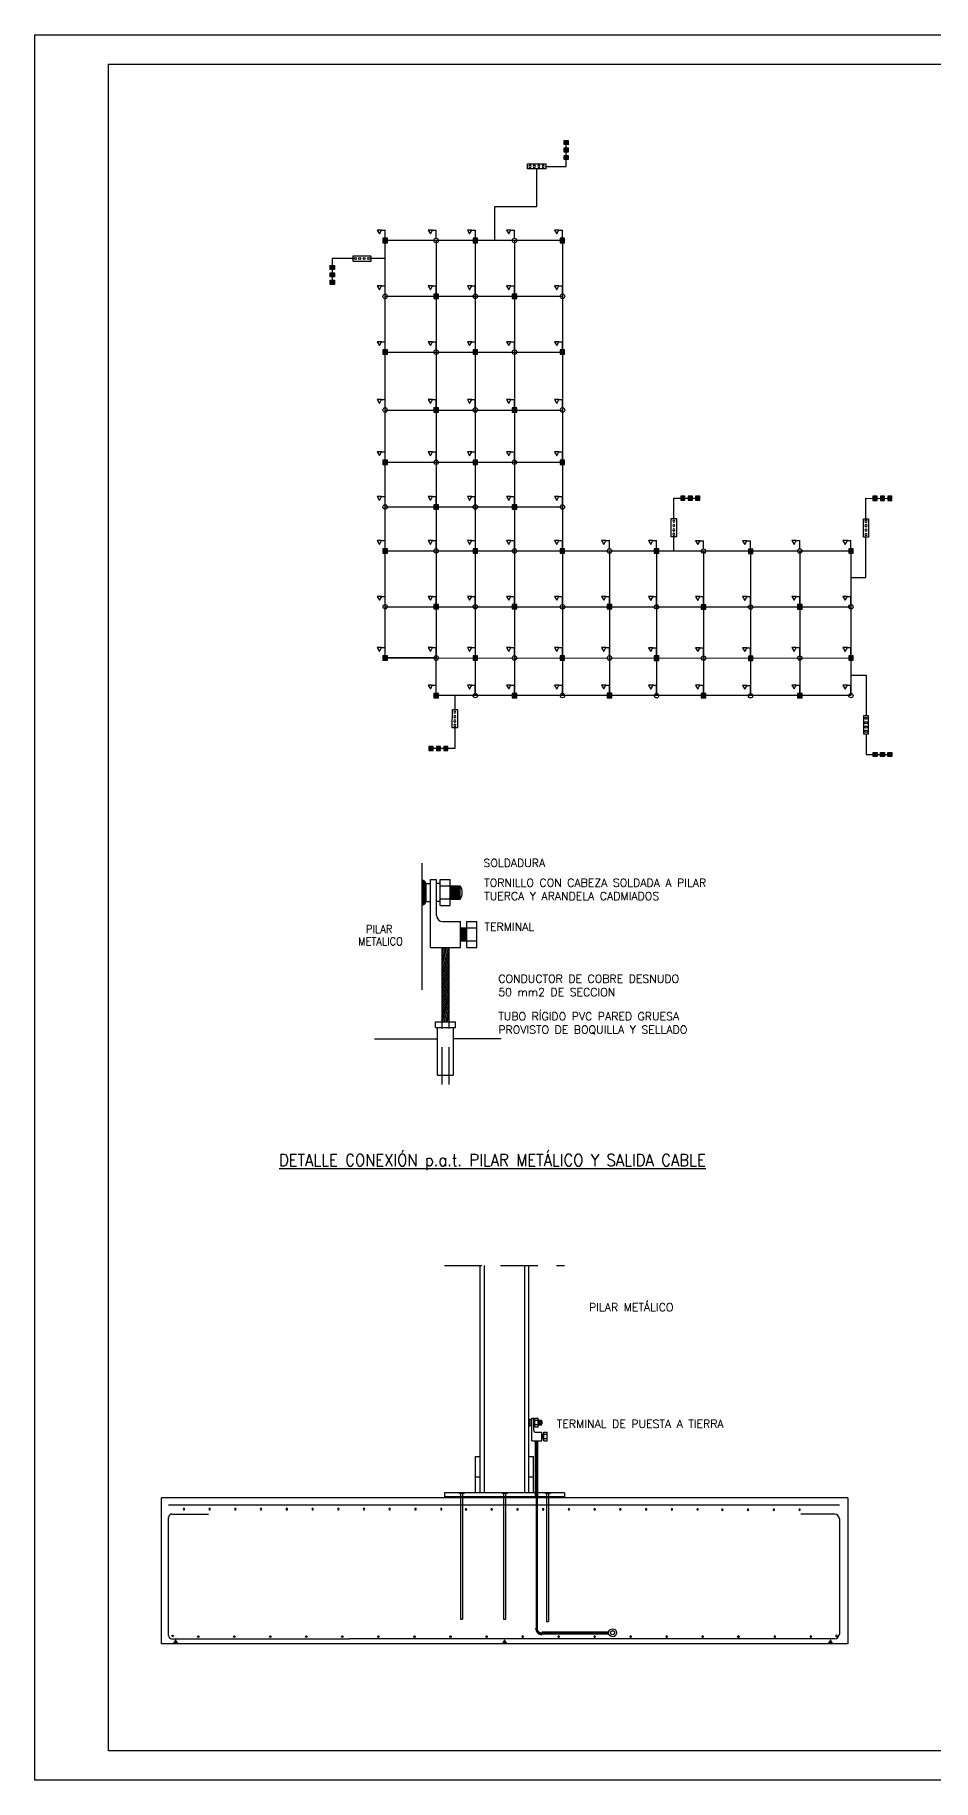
# Model space of a CAD drawing. Header units: millimetres. Extents: x 307650 to 308070, y 120844 to 121141.
# Drawn here: x 307649.9 to 307802.7, y 120844 to 121141 of the extents above; entities that cross this region are included whole.
import ezdxf

# ---------------------------------------------------------------- set-up
doc = ezdxf.new("R2010")
doc.units = ezdxf.units.MM
doc.linetypes.add('TRAZOS2', pattern=[9.525, 6.35, -3.175])
for name, color, linetype in [('015', 1, 'Continuous'), ('018', 1, 'Continuous'), ('025', 7, 'Continuous'), ('035', 4, 'Continuous'), ('04', 4, 'Continuous'), ('07', 6, 'Continuous'), ('0VERDE', 3, 'Continuous'), ('ELECTRICIDAD', 7, 'Continuous'), ('NTE-1', 7, 'Continuous'), ('NTE-TRAMA1', 9, 'Continuous'), ('PAVIMENTO', 7, 'Continuous'), ('PAVIMENTO1', 1, 'Continuous'), ('PTIERRA', 3, 'Continuous'), ('TEXTO', 7, 'Continuous')]:
    doc.layers.add(name, color=color, linetype=linetype)
doc.styles.add('ROMANS', font='romans', dxfattribs={"height": 6})
pattern_1 = [(75, (307372.8807, 120843.17378), (-0.24669563, 0.0661019), []), (75, (307372.98496, 120843.23395), (-0.24669563, 0.0661019), [])]
pattern_2 = [(75, (307619.67026, 120854.25637), (-0.08223188, 0.022033965), []), (75, (307619.70502, 120854.27645), (-0.08223188, 0.022033965), [])]

# ---------------------------------------------------------------- blocks, each defined once
blk = doc.blocks.new('A1')
at = {"layer": '015'}
blk.add_lwpolyline([(-841, 0), (-841, 594), (0, 594), (0, 0)], close=True, dxfattribs=at)
at = {"layer": '07'}
blk.add_lwpolyline([(-816, 10), (-816, 584), (-10, 584), (-10, 10)], close=True, dxfattribs=at)
blk = doc.blocks.new('REDONDO')
at = {"const_width": 0.015}
blk.add_lwpolyline([(-0.0075, 0, 1), (0.0075, 0, 1)], format="xyb", close=True, dxfattribs=at)
blk = doc.blocks.new('REDONDOS')
at = {"xscale": 8, "yscale": 8, "zscale": 8, "rotation": 359.9999999999984}
blk.add_blockref('REDONDO', (0, 0), dxfattribs=at)
blk = doc.blocks.new('SOLDA')
for p in [(-0.6, 1.77), (0, 0.38)]:
    blk.add_line(p, (0, 1.77))
blk.add_lwpolyline([(-0.6, 1.77), (-1.35, 1.77), (-0.98, 1.12)], close=True)
blk.add_circle((0, 0), 0.375)
blk = doc.blocks.new('A$C26C5736A')
at = {"layer": 'PTIERRA'}
blk.add_lwpolyline([(0, 0), (1.4, 0), (1.4, 1.4), (0, 1.4)], close=True, dxfattribs=at)
blk.add_solid([(0, 0), (1.4, 0), (0, 1.4), (1.4, 1.4)], dxfattribs=at)
blk = doc.blocks.new('3B')
at = {"linetype": 'Continuous', "elevation": 0}
blk.add_lwpolyline([(-0.86, -0.86), (5.35, -0.86), (5.35, 0.86), (-0.86, 0.86)], close=True, dxfattribs=at)
at = {"linetype": 'Continuous'}
for centre in [(0, 0), (1.5, 0), (3, 0), (4.49, 0)]:
    blk.add_circle(centre, 0.375, dxfattribs=at)
blk = doc.blocks.new('CADWELL')
blk.add_hatch(color=256).paths.add_polyline_path([(-0.25, 1), (-1, 1), (-1, 0.25), (-0.25, 0.25)])
for p in [(-1.23, 2.4), (-0.62, 0.62)]:
    blk.add_line(p, (-0.62, 2.4))
for points in [[(-1.23, 2.4), (-1.98, 2.4), (-1.6, 1.75)], [(-1, 0.25), (-0.25, 0.25), (-0.25, 1), (-1, 1)]]:
    blk.add_lwpolyline(points, close=True)

msp = doc.modelspace()

# ---------------------------------------------------------------- hatches: boundary and pattern name
at = {"layer": '018'}
h = msp.add_hatch(dxfattribs=at)
h.set_pattern_fill('ANSI31', color=256, scale=0.544849, angle=315, style=0)
h.set_pattern_definition([(0, (307619.67026, 120854.25637), (2e-17, 0.068106164), [])])
h.paths.add_polyline_path([(307734.21, 120905.4), (307734.02, 120905.4), (307734.02, 120904.38), (307734.21, 120904.38)])
h = msp.add_hatch(dxfattribs=at)
h.set_pattern_fill('ANSI32', color=256, scale=0.227021, angle=30, style=0)
h.set_pattern_definition(pattern_2)
h.paths.add_polyline_path([(307735.57, 120904.52), (307736.14, 120904.52), (307736.14, 120905.26), (307735.57, 120905.26)])
h = msp.add_hatch(dxfattribs=at)
h.set_pattern_fill('ANSI32', color=256, scale=0.227021, angle=30, style=0)
h.set_pattern_definition(pattern_2)
h.paths.add_polyline_path([(307736.51, 120902.88), (307736.16, 120902.88), (307736.16, 120902.14), (307736.51, 120902.14)])
at = {"layer": 'NTE-1'}
h = msp.add_hatch(dxfattribs=at)
h.set_pattern_fill('ANSI31', scale=2.043185, angle=30, style=0)
h.set_pattern_definition([(75, (307528.45363, 121060.14417), (-0.24669563, 0.0661019), [])])
h.paths.add_polyline_path([(307720.42, 120985.71), (307719.2, 120985.71), (307719.2, 120973.11), (307720.42, 120973.11)])
at = {"layer": 'NTE-TRAMA1'}
h = msp.add_hatch(dxfattribs=at)
h.set_pattern_fill('ANSI31', color=256, scale=1.634548, angle=315, style=0)
h.set_pattern_definition([(0, (307372.8807, 120843.17378), (7e-17, 0.20431849), [])])
h.paths.add_polyline_path([(307716.51, 120996.61), (307715.93, 120996.61), (307715.93, 120993.54), (307716.51, 120993.54)])
h = msp.add_hatch(dxfattribs=at)
h.set_pattern_fill('ANSI32', color=256, scale=0.681062, angle=30, style=0)
h.set_pattern_definition(pattern_1)
h.paths.add_polyline_path([(307720.59, 120993.97), (307722.3, 120993.97), (307722.3, 120996.18), (307720.59, 120996.18)])
h = msp.add_hatch(dxfattribs=at)
h.set_pattern_fill('ANSI32', color=256, scale=0.681062, angle=30, style=0)
h.set_pattern_definition(pattern_1)
h.paths.add_polyline_path([(307723.39, 120989.03), (307722.36, 120989.03), (307722.36, 120986.82), (307723.39, 120986.82)])

# ---------------------------------------------------------------- linework, layer by layer
at = {"color": 7, "linetype": 'Continuous'}
for p, q in [((307671.46, 120867.24, 0), (307671.46, 120892.05, 0)), ((307719.62, 120892.95, 0), (307719.62, 120892.22, 0)), ((307740.05, 120892.95, 0), (307740.05, 120892.22, 0))]:
    msp.add_line(p, q, dxfattribs=at)
at = {"color": 7}
msp.add_lwpolyline([(307769.56, 120868.44), (307769.56, 120868.44), (307769.56, 120868.44, -0.073016), (307769.51, 120868.5, -0.281061), (307769.51, 120868.52, -0.47607), (307769.54, 120868.53, -0.060371), (307769.64, 120868.39, -0.634771), (307769.59, 120868.33, -0.242313), (307769.47, 120868.42, -0.248819), (307769.47, 120868.47, -0.181084), (307769.52, 120868.51, -0.169015), (307769.6, 120868.51, -0.345044), (307769.62, 120868.47, -0.181711), (307769.57, 120868.38, -0.469208), (307769.52, 120868.38, -0.214718), (307769.52, 120868.43, -0.177327), (307769.55, 120868.49, -0.374799), (307769.59, 120868.48, -0.210641), (307769.61, 120868.42, -0.139067), (307769.6, 120868.39, -0.202198), (307769.58, 120868.38, -0.130518), (307769.56, 120868.38, -0.15704), (307769.54, 120868.39, -0.136694), (307769.54, 120868.41, -0.131407), (307769.54, 120868.44, -0.102649), (307769.56, 120868.45, -0.157307), (307769.57, 120868.46, -0.102329), (307769.58, 120868.46, -0.143615), (307769.59, 120868.45, -0.108168), (307769.6, 120868.44, -0.078993), (307769.6, 120868.42, -0.060207), (307769.59, 120868.41, -0.099726), (307769.59, 120868.4, -0.131383), (307769.58, 120868.39, -0.157147), (307769.57, 120868.39, -0.093011), (307769.56, 120868.4, -0.081884), (307769.56, 120868.4, -0.082731), (307769.56, 120868.41, -0.058976), (307769.55, 120868.42, -0.128247), (307769.56, 120868.44, -0.288955), (307769.57, 120868.44, -0.070258), (307769.57, 120868.44, -0.077583), (307769.58, 120868.44, -0.068603), (307769.58, 120868.44, -0.053873), (307769.58, 120868.43, -0.145924), (307769.58, 120868.42, -0.215054), (307769.58, 120868.41, -0.058518), (307769.58, 120868.41, -0.087895), (307769.57, 120868.41, -0.133414), (307769.57, 120868.41, -0.155511), (307769.57, 120868.41, -0.115338), (307769.57, 120868.42, -0.092393), (307769.57, 120868.42, -0.099888), (307769.57, 120868.42, -0.122045), (307769.57, 120868.43, -0.190061), (307769.58, 120868.42, -0.292213), (307769.58, 120868.42, -0.282349), (307769.58, 120868.42, -0.266678), (307769.57, 120868.42)], format="xyb", dxfattribs=at)
at = {"layer": '015'}
for p, q in [((307715.83, 120978.54, 0), (307715.83, 121000.11, 0)), ((307715.83, 120996.61, 0), (307717.26, 120996.61, 0)), ((307716.51, 120993.54, 0), (307716.51, 120996.61, 0)), ((307717.26, 120997.29, 0), (307718.28, 120997.29, 0)), ((307717.26, 120985.71, 0), (307717.26, 120997.29, 0)), ((307718.28, 120991.16, 0), (307718.28, 120997.29, 0)), ((307718.89, 120996.61, 0), (307718.28, 120996.61, 0)), ((307718.89, 120997.29, 0), (307720.59, 120997.29, 0)), ((307718.89, 120992.86, 0), (307718.89, 120997.29, 0)), ((307722.3, 120996.18, 0), (307718.89, 120996.18, 0)), ((307720.59, 120992.86, 0), (307720.59, 120997.29, 0)), ((307722.3, 120993.97, 0), (307722.3, 120996.18, 0)), ((307715.83, 120993.54, 0), (307717.26, 120993.54, 0)), ((307718.89, 120993.54, 0), (307718.28, 120993.54, 0)), ((307722.3, 120993.97, 0), (307718.89, 120993.97, 0)), ((307718.89, 120992.86, 0), (307720.59, 120992.86, 0)), ((307719.3, 120990.14, 0), (307722.36, 120990.14, 0)), ((307722.36, 120985.71, 0), (307722.36, 120990.14, 0)), ((307725.09, 120989.03, 0), (307722.36, 120989.03, 0)), ((307723.39, 120990.14, 0), (307725.09, 120990.14, 0)), ((307723.39, 120985.71, 0), (307723.39, 120990.14, 0)), ((307725.09, 120985.71, 0), (307725.09, 120990.14, 0)), ((307725.09, 120986.82, 0), (307722.36, 120986.82, 0)), ((307717.26, 120985.71, 0), (307722.36, 120985.71, 0)), ((307719.2, 120973.11, 0), (307719.2, 120985.71, 0)), ((307720.42, 120973.11, 0), (307720.42, 120985.71, 0)), ((307723.39, 120985.71, 0), (307725.09, 120985.71, 0)), ((307718.11, 120972.09, 0), (307718.11, 120973.11, 0)), ((307718.11, 120973.11, 0), (307721.51, 120973.11, 0)), ((307718.11, 120972.09, 0), (307721.51, 120972.09, 0)), ((307718.45, 120964.03, 0), (307718.45, 120972.09, 0)), ((307721.17, 120964.03, 0), (307721.17, 120972.09, 0)), ((307721.51, 120972.09, 0), (307721.51, 120973.11, 0)), ((307707.69, 120970.21, 0), (307718.45, 120970.21, 0)), ((307729.23, 120970.21, 0), (307721.17, 120970.21, 0)), ((307725.69, 120892.95, 0), (307725.69, 120931.61, 0)), ((307726.42, 120892.95, 0), (307726.42, 120931.61, 0)), ((307733.26, 120892.95, 0), (307733.26, 120931.61, 0)), ((307733.99, 120892.95, 0), (307733.99, 120931.61, 0)), ((307733.99, 120905.4, 0), (307734.46, 120905.4, 0)), ((307733.99, 120904.38, 0), (307734.46, 120904.38, 0)), ((307734.21, 120904.38, 0), (307734.21, 120905.4, 0)), ((307734.46, 120901.77, 0), (307734.46, 120905.63, 0)), ((307734.46, 120905.63, 0), (307734.8, 120905.63, 0)), ((307734.8, 120903.58, 0), (307734.8, 120905.63, 0)), ((307735.01, 120905.4, 0), (307734.8, 120905.4, 0)), ((307735.01, 120904.38, 0), (307734.8, 120904.38, 0)), ((307735.01, 120904.15, 0), (307735.01, 120905.63, 0)), ((307735.01, 120905.63, 0), (307735.57, 120905.63, 0)), ((307736.14, 120905.26, 0), (307735.01, 120905.26, 0)), ((307736.14, 120904.52, 0), (307735.01, 120904.52, 0)), ((307735.01, 120904.15, 0), (307735.57, 120904.15, 0)), ((307735.14, 120903.24, 0), (307736.16, 120903.24, 0)), ((307735.57, 120904.15, 0), (307735.57, 120905.63, 0)), ((307736.14, 120904.52, 0), (307736.14, 120905.26, 0)), ((307736.16, 120901.77, 0), (307736.16, 120903.24, 0)), ((307737.07, 120902.88, 0), (307736.16, 120902.88, 0)), ((307736.51, 120901.77, 0), (307736.51, 120903.24, 0)), ((307736.51, 120903.24, 0), (307737.07, 120903.24, 0)), ((307737.07, 120901.77, 0), (307737.07, 120903.24, 0)), ((307734.46, 120901.77, 0), (307736.16, 120901.77, 0)), ((307737.07, 120902.14, 0), (307736.16, 120902.14, 0)), ((307736.51, 120901.77, 0), (307737.07, 120901.77, 0)), ((307724.91, 120892.95, 0), (307724.91, 120899.13, 0)), ((307724.91, 120899.13, 0), (307725.69, 120899.13, 0)), ((307733.99, 120899.13, 0), (307734.76, 120899.13, 0)), ((307734.76, 120892.95, 0), (307734.76, 120899.13, 0)), ((307724.91, 120895.67, 0), (307725.69, 120895.67, 0)), ((307733.99, 120895.67, 0), (307734.76, 120895.67, 0))]:
    msp.add_line(p, q, dxfattribs=at)
at = {"layer": '015', "linetype": 'TRAZOS2'}
msp.add_line((307719.62, 120931.61, 0), (307740.05, 120931.61, 0), dxfattribs=at)
at = {"layer": '015', "elevation": 0}
for points, const_width in [([(307716.17, 120996.61, 0.414214), (307715.83, 120996.95, 0.414214)], 0.681), ([(307716.17, 120993.54, -0.414214), (307715.83, 120993.2, -0.414214)], 0.681), ([(307734.1, 120905.4, 0.414214), (307733.99, 120905.51, 0.414214)], 0.227), ([(307734.1, 120904.38, -0.414214), (307733.99, 120904.27, -0.414214)], 0.227)]:
    msp.add_lwpolyline(points, format="xyb", dxfattribs=dict(at, const_width=const_width))
at = {"layer": '015'}
msp.add_circle((307748.21, 120869.12, 0), 0.341, dxfattribs=at)
for centre, radius, start, end in [((307720.59, 120995.08, 0), 2.03, 326.9761, 33.0239), ((307719.3, 120991.16, 0), 1.02, 180, 270), ((307735.14, 120903.58, 0), 0.341, 180, 270), ((307735.57, 120904.89, 0), 0.677, 326.9761, 33.0239)]:
    msp.add_arc(centre, radius, start, end, dxfattribs=at)
at = {"layer": '018', "color": 1}
for p, q in [((307720.59, 120996.18, 0), (307720.59, 120993.97, 0)), ((307722.3, 120996.18, 0), (307720.59, 120996.18, 0)), ((307722.3, 120993.97, 0), (307722.3, 120996.18, 0)), ((307720.59, 120993.97, 0), (307722.3, 120993.97, 0)), ((307736.14, 120905.26, 0), (307735.57, 120905.26, 0)), ((307735.57, 120905.26, 0), (307735.57, 120904.52, 0)), ((307735.57, 120904.52, 0), (307736.14, 120904.52, 0)), ((307736.14, 120904.52, 0), (307736.14, 120905.26, 0))]:
    msp.add_line(p, q, dxfattribs=at)
at = {"layer": '018', "linetype": 'TRAZOS2'}
for p, q in [((307719.2, 120962.44, 0), (307719.2, 120973.11, 0)), ((307720.42, 120962.44, 0), (307720.42, 120973.11, 0))]:
    msp.add_line(p, q, dxfattribs=at)
at = {"layer": '018'}
for p, q in [((307722.34, 120892.8, 0), (307722.34, 120871.42, 0)), ((307722.69, 120892.8, 0), (307722.69, 120871.42, 0)), ((307729.66, 120892.8, 0), (307729.66, 120871.42, 0)), ((307730.01, 120892.8, 0), (307730.01, 120871.42, 0)), ((307736.98, 120892.8, 0), (307736.98, 120871.02, 0)), ((307737.33, 120892.8, 0), (307737.33, 120871.02, 0)), ((307722.34, 120871.42, 0), (307722.69, 120871.42, 0)), ((307729.66, 120871.42, 0), (307730.01, 120871.42, 0)), ((307736.98, 120871.02, 0), (307737.33, 120871.02, 0))]:
    msp.add_line(p, q, dxfattribs=at)
at = {"layer": '025'}
for p, q in [((307735.11, 120892.05, 0), (307735.11, 120901.77, 0)), ((307735.52, 120892.05, 0), (307735.52, 120901.77, 0)), ((307747.53, 120869.19, 0), (307736.2, 120869.19, 0))]:
    msp.add_line(p, q, dxfattribs=at)
msp.add_circle((307748.21, 120869.12, 0), 0.681, dxfattribs=at)
msp.add_arc((307736.2, 120869.87, 0), 1.09, 180, 270, dxfattribs=at)
at = {"layer": '035'}
for p, q in [((307672.66, 120868.65, 0), (307672.66, 120888.73, 0)), ((307673.25, 120889.31, 0), (307679.47, 120889.31, 0)), ((307786.01, 120889.31, 0), (307780.21, 120889.31, 0)), ((307786.79, 120888.53, 0), (307786.79, 120868.9, 0)), ((307673.25, 120868.07, 0), (307703.48, 120868.07, 0)), ((307785.96, 120868.07, 0), (307703.48, 120868.07, 0))]:
    msp.add_line(p, q, dxfattribs=at)
at = {"layer": '035', "elevation": 0}
msp.add_lwpolyline([(307786.79, 120890.83), (307672.66, 120890.83)], dxfattribs=at)
at = {"layer": '035'}
for centre, radius, start, end in [((307673.25, 120888.73, 0), 0.584, 90, 180), ((307786.01, 120888.53, 0), 0.778, 0, 90), ((307673.25, 120868.65, 0), 0.584, 180, 270), ((307785.96, 120868.9, 0), 0.834, 270, 0)]:
    msp.add_arc(centre, radius, start, end, dxfattribs=at)
at = {"layer": '04', "color": 7}
for p, q in [((307735.31, 120892.05, 0), (307671.46, 120892.05, 0)), ((307740.05, 120892.95, 0), (307719.62, 120892.95, 0)), ((307740.05, 120892.22, 0), (307719.62, 120892.22, 0)), ((307739, 120892.95, 0), (307720.68, 120892.95, 0)), ((307788.21, 120892.05, 0), (307735.31, 120892.05, 0))]:
    msp.add_line(p, q, dxfattribs=at)
at = {"layer": '0VERDE', "color": 7, "elevation": 0}
for points in [[(307723.01, 120892.95), (307722.95, 120892.89), (307722.95, 120892.84), (307722.92, 120892.83), (307722.9, 120892.84), (307722.9, 120892.84), (307722.85, 120892.83), (307722.8, 120892.85), (307722.73, 120892.8), (307722.68, 120892.8), (307722.58, 120892.81), (307722.56, 120892.79), (307722.52, 120892.83), (307722.39, 120892.79), (307722.37, 120892.82), (307722.35, 120892.8), (307722.2, 120892.81), (307722.16, 120892.84), (307722.14, 120892.85), (307722.13, 120892.9), (307722.11, 120892.91), (307722.02, 120892.94), (307722.02, 120892.95)], [(307730.33, 120892.95), (307730.28, 120892.89), (307730.27, 120892.84), (307730.24, 120892.83), (307730.22, 120892.84), (307730.22, 120892.84), (307730.17, 120892.83), (307730.12, 120892.85), (307730.06, 120892.8), (307730.01, 120892.8), (307729.91, 120892.81), (307729.88, 120892.79), (307729.85, 120892.83), (307729.72, 120892.79), (307729.69, 120892.82), (307729.67, 120892.8), (307729.52, 120892.81), (307729.48, 120892.84), (307729.46, 120892.85), (307729.45, 120892.9), (307729.43, 120892.91), (307729.35, 120892.94), (307729.34, 120892.95)], [(307737.65, 120892.95), (307737.6, 120892.89), (307737.59, 120892.84), (307737.57, 120892.83), (307737.54, 120892.84), (307737.54, 120892.84), (307737.5, 120892.83), (307737.45, 120892.85), (307737.38, 120892.8), (307737.33, 120892.8), (307737.23, 120892.81), (307737.21, 120892.79), (307737.17, 120892.83), (307737.04, 120892.79), (307737.01, 120892.82), (307736.99, 120892.8), (307736.85, 120892.81), (307736.8, 120892.84), (307736.79, 120892.85), (307736.78, 120892.9), (307736.76, 120892.91), (307736.67, 120892.94), (307736.66, 120892.95)]]:
    msp.add_lwpolyline(points, dxfattribs=at)
at = {"layer": '0VERDE'}
for points in [[(307673.37, 120867.24, 0), (307674.37, 120867.24, 0), (307673.87, 120868.07, 0)], [(307730.34, 120867.24, 0), (307729.34, 120867.24, 0), (307729.84, 120868.07, 0)], [(307785.78, 120867.24, 0), (307784.78, 120867.24, 0), (307785.28, 120868.07, 0)]]:
    msp.add_solid(points, dxfattribs=at)
at = {"layer": 'ELECTRICIDAD', "color": 7}
msp.add_line((307735.11, 120901.77, 0), (307735.52, 120901.77, 0), dxfattribs=at)
at = {"layer": 'ELECTRICIDAD', "color": 7, "const_width": 0.409, "elevation": 0}
msp.add_lwpolyline([(307735.31, 120901.77), (307735.31, 120892.05)], dxfattribs=at)
msp.add_lwpolyline([(307735.31, 120892.05), (307735.31, 120869.81, 0.414213), (307736.13, 120868.99, 0.001255), (307747.53, 120869.02)], format="xyb", dxfattribs=at)
at = {"layer": 'NTE-1', "color": 7}
msp.add_line((307718.45, 120964.03, 0), (307721.17, 120964.03, 0), dxfattribs=at)
at = {"layer": 'PAVIMENTO'}
msp.add_line((307740.05, 120892.05, 0), (307719.62, 120892.05, 0), dxfattribs=at)
msp.add_line((307740.05, 120892.05, 0), (307719.62, 120892.05, 0), dxfattribs=at)
at = {"layer": 'PAVIMENTO1', "color": 7}
for p, q in [((307788.21, 120892.05, 0), (307788.21, 120867.24, 0)), ((307788.21, 120867.24, 0), (307671.46, 120867.24, 0))]:
    msp.add_line(p, q, dxfattribs=at)
at = {"layer": 'PTIERRA'}
for p, q in [((307740.33, 121118.66, 3049.45), (307740.33, 121122.36, 3049.45)), ((307735.28, 121118.24, 3049.45), (307735.28, 121111.79, 3049.45)), ((307736.83, 121118.66, 3049.45), (307740.33, 121118.66, 3049.45)), ((307728.14, 121111.79, 2271.44), (307728.14, 121106.05)), ((307735.28, 121111.79, 3049.45), (307728.14, 121111.79, 3049.45)), ((307709.52, 121035.01), (307709.52, 121106.05)), ((307739.69, 121106.05), (307709.52, 121106.05)), ((307718.2, 121106.05), (307718.2, 121035)), ((307724.86, 121106.05), (307724.86, 121028.6)), ((307731.52, 121106.05), (307731.52, 121028.6)), ((307739.69, 121106.05), (307739.69, 121053.22)), ((307700.53, 121102.98), (307700.53, 121099.28)), ((307704.02, 121102.98), (307700.53, 121102.98)), ((307709.52, 121102.99), (307707.13, 121102.98)), ((307709.52, 121096.55), (307739.69, 121096.55)), ((307709.52, 121087.05), (307739.69, 121087.05)), ((307709.52, 121077.2), (307739.69, 121077.2)), ((307709.52, 121068.31), (307739.69, 121068.31)), ((307709.52, 121060.71), (307739.69, 121060.7)), ((307758.64, 121062.21), (307762.34, 121062.2)), ((307758.64, 121058.71), (307758.64, 121062.21)), ((307791.32, 121062.18), (307795.03, 121062.17)), ((307791.32, 121058.68), (307791.32, 121062.18)), ((307758.63, 121053.21), (307758.63, 121055.61)), ((307791.31, 121048.68), (307791.32, 121055.58)), ((307709.53, 121053.22), (307739.69, 121053.21)), ((307739.69, 121053.21), (307739.69, 121028.6)), ((307739.69, 121053.21), (307788.76, 121053.21)), ((307747.69, 121053.2), (307747.69, 121028.59)), ((307755.69, 121053.19), (307755.69, 121028.58)), ((307763.69, 121053.18), (307763.69, 121028.57)), ((307771.69, 121053.17), (307771.69, 121028.56)), ((307780.06, 121053.2), (307780.06, 121028.59)), ((307788.76, 121053.21), (307788.76, 121028.6)), ((307788.75, 121048.68), (307791.31, 121048.68)), ((307709.53, 121043.72), (307788.76, 121043.7)), ((307709.52, 121035.01), (307788.76, 121034.99)), ((307718.2, 121035.01), (307709.52, 121035.01)), ((307718.2, 121028.6), (307718.2, 121035.01)), ((307788.76, 121032.08), (307791.33, 121032.08)), ((307791.33, 121032.08), (307791.33, 121025.18)), ((307788.76, 121028.6), (307718.2, 121028.6)), ((307721.38, 121028.6), (307721.38, 121026.21)), ((307721.38, 121023.1), (307721.37, 121019.61)), ((307791.33, 121022.07), (307791.33, 121018.58)), ((307721.37, 121019.61), (307717.67, 121019.61)), ((307791.33, 121018.58), (307795.04, 121018.58))]:
    msp.add_line(p, q, dxfattribs=at)

# ---------------------------------------------------------------- block references
at = {"xscale": 0.5, "yscale": 0.5, "zscale": 0.5}
msp.add_blockref('A1', (308070.44, 120844.04), dxfattribs=at)
at = {"layer": 'PAVIMENTO', "yscale": 2.149176994338632, "zscale": 2.149181470606103, "rotation": 180}
for p, xscale in [((307675.28, 120890.15, 0), 2.149182954803109), ((307679.66, 120890.15, 0), 2.149182954803109), ((307684.03, 120890.15, 0), 2.149182954803109), ((307688.41, 120890.15, 0), 2.149182954803109), ((307692.79, 120890.15, 0), 2.149182954803109), ((307697.17, 120890.15, 0), 2.149182954803109), ((307701.55, 120890.15, 0), 2.149182954803109), ((307705.93, 120890.15, 0), 2.149182954803109), ((307710.3, 120890.15, 0), 2.149182954803109), ((307714.68, 120890.15, 0), 2.149182954803109), ((307719.06, 120890.15, 0), 2.149182954803109), ((307723.27, 120890.1, 0), 2.149182954803109), ((307727.65, 120890.1, 0), 2.149182954803109), ((307732.03, 120890.1, 0), 2.149182954803109), ((307736.4, 120890.1, 0), 2.149182954803109), ((307740.78, 120890.1, 0), 2.149182954803109), ((307745.16, 120890.1, 0), 2.149182954803109), ((307749.54, 120890.1, 0), 2.149182954803109), ((307753.92, 120890.1, 0), 2.149182954803109), ((307758.3, 120890.1, 0), 2.149182954803109), ((307762.67, 120890.1, 0), 2.149182954803109), ((307766.88, 120890.04, 0), 2.149182954803109), ((307771.26, 120890.04, 0), 2.149182954803109), ((307775.64, 120890.04, 0), 2.149182954803109), ((307780.02, 120890.04, 0), 2.149182954803109), ((307673.37, 120868.58, 0), -2.149182954803109), ((307677.74, 120868.45, 0), -2.149182954803109), ((307683.87, 120868.45, 0), -2.149182954803109), ((307689.99, 120868.45, 0), -2.149182954803109), ((307696.12, 120868.45, 0), -2.149182954803109), ((307702.25, 120868.45, 0), -2.149182954803109), ((307708.38, 120868.45, 0), -2.149182954803109), ((307714.51, 120868.45, 0), -2.149182954803109), ((307720.64, 120868.45, 0), -2.149182954803109), ((307726.77, 120868.45, 0), -2.149182954803109), ((307732.9, 120868.45, 0), 2.149182954803109), ((307739.03, 120868.45, 0), 2.149182954803109), ((307745.16, 120868.45, 0), 2.149182954803109), ((307751.29, 120868.45, 0), 2.149182954803109), ((307757.42, 120868.45, 0), 2.149182954803109), ((307763.55, 120868.45, 0), 2.149182954803109), ((307769.68, 120868.45, 0), 2.149182954803109), ((307775.81, 120868.45, 0), 2.149182954803109), ((307781.94, 120868.45, 0), 2.149182954803109), ((307786.31, 120868.58, 0), 2.149182954803109)]:
    msp.add_blockref('REDONDOS', p, dxfattribs=dict(at, xscale=xscale))
at = {"layer": 'PTIERRA', "yscale": 0.5000000000145519, "zscale": 0.5}
for name, p, xscale, rotation in [('A$C26C5736A', (307739.98, 121122.36, 3049.45), -0.4999999999820864, 269.9636082093754), ('A$C26C5736A', (307739.98, 121121.1, 3049.45), -0.4999999999820864, 269.9636082093754), ('A$C26C5736A', (307739.98, 121119.84, 3049.45), -0.4999999999820864, 269.9636082093754), ('3B', (307734.16, 121118.66, 3049.45), -0.4999999998074173, 179.9636082177003), ('A$C26C5736A', (307700.88, 121101.8), -0.4999999999820495, 90.03639178395456), ('3B', (307706.7, 121102.98), 0.4999999998074173, 180.0363917822998), ('A$C26C5736A', (307700.88, 121100.54), -0.4999999999820495, 90.03639178395456), ('A$C26C5736A', (307700.88, 121099.28), -0.4999999999820495, 90.03639178395456), ('A$C26C5736A', (307759.82, 121061.86), 0.4999999999820495, 359.9636082160454), ('A$C26C5736A', (307761.08, 121061.86), 0.4999999999820495, 359.9636082160454), ('A$C26C5736A', (307762.34, 121061.85), 0.4999999999820495, 359.9636082160454), ('A$C26C5736A', (307792.5, 121061.83), 0.4999999999820495, 359.9636082160454), ('A$C26C5736A', (307793.77, 121061.82), 0.4999999999820495, 359.9636082160454), ('A$C26C5736A', (307795.03, 121061.82), 0.4999999999820495, 359.9636082160454), ('3B', (307758.63, 121056.04), -0.4999999998074265, 269.9636082160328), ('3B', (307791.32, 121056.01), -0.4999999998074265, 269.9636082160328), ('3B', (307721.38, 121025.78), -0.4999999998074265, 89.96360821603274), ('3B', (307791.33, 121024.75), 0.4999999998074265, 270.0363917839672), ('A$C26C5736A', (307717.67, 121019.96), 0.4999999999820495, 179.9636082160455), ('A$C26C5736A', (307718.93, 121019.96), 0.4999999999820495, 179.9636082160455), ('A$C26C5736A', (307720.19, 121019.96), 0.4999999999820495, 179.9636082160455), ('A$C26C5736A', (307792.52, 121018.93), -0.4999999999820495, 180.0363917839545), ('A$C26C5736A', (307793.78, 121018.93), -0.4999999999820495, 180.0363917839545), ('A$C26C5736A', (307795.04, 121018.93), -0.4999999999820495, 180.0363917839545)]:
    msp.add_blockref(name, p, dxfattribs=dict(at, xscale=xscale, rotation=rotation))
at = {"layer": 'PTIERRA', "rotation": 0.03639182480682457}
for name, p in [('CADWELL', (307710.15, 121105.43)), ('SOLDA', (307718.2, 121106.05)), ('CADWELL', (307725.49, 121105.43)), ('SOLDA', (307731.52, 121106.05)), ('CADWELL', (307740.31, 121105.43)), ('SOLDA', (307709.52, 121096.55)), ('CADWELL', (307718.82, 121095.93)), ('SOLDA', (307724.86, 121096.55)), ('CADWELL', (307732.15, 121095.93)), ('SOLDA', (307739.69, 121096.55)), ('CADWELL', (307710.15, 121086.43)), ('SOLDA', (307718.2, 121087.05)), ('CADWELL', (307725.49, 121086.43)), ('SOLDA', (307731.52, 121087.05)), ('CADWELL', (307740.31, 121086.43)), ('SOLDA', (307709.52, 121077.2)), ('CADWELL', (307718.82, 121076.57)), ('SOLDA', (307724.86, 121077.2)), ('CADWELL', (307732.15, 121076.57)), ('SOLDA', (307739.69, 121077.2)), ('CADWELL', (307710.15, 121067.69)), ('SOLDA', (307718.2, 121068.31)), ('CADWELL', (307725.49, 121067.68)), ('SOLDA', (307731.52, 121068.31)), ('CADWELL', (307740.31, 121067.68)), ('SOLDA', (307709.52, 121060.71)), ('CADWELL', (307718.82, 121060.08)), ('SOLDA', (307724.86, 121060.7)), ('CADWELL', (307732.15, 121060.08)), ('SOLDA', (307739.68, 121060.7)), ('CADWELL', (307710.15, 121052.59)), ('SOLDA', (307718.2, 121053.22)), ('CADWELL', (307725.49, 121052.59)), ('SOLDA', (307731.53, 121053.21)), ('CADWELL', (307740.31, 121052.59)), ('SOLDA', (307747.69, 121053.21)), ('CADWELL', (307756.31, 121052.57)), ('SOLDA', (307763.69, 121053.19)), ('CADWELL', (307772.31, 121052.54)), ('SOLDA', (307780.06, 121053.21)), ('CADWELL', (307789.39, 121052.59)), ('SOLDA', (307709.53, 121043.72)), ('CADWELL', (307718.83, 121043.09)), ('SOLDA', (307724.86, 121043.72)), ('CADWELL', (307732.15, 121043.09)), ('SOLDA', (307739.69, 121043.71)), ('CADWELL', (307748.31, 121043.09)), ('SOLDA', (307755.69, 121043.69)), ('CADWELL', (307764.31, 121043.06)), ('SOLDA', (307771.69, 121043.67)), ('CADWELL', (307780.69, 121043.08)), ('SOLDA', (307788.76, 121043.7)), ('CADWELL', (307710.15, 121034.38)), ('SOLDA', (307718.2, 121035)), ('CADWELL', (307725.49, 121034.38)), ('SOLDA', (307731.52, 121035)), ('CADWELL', (307740.31, 121034.37)), ('SOLDA', (307747.69, 121035)), ('CADWELL', (307756.31, 121034.35)), ('SOLDA', (307763.69, 121034.98)), ('CADWELL', (307772.31, 121034.33)), ('SOLDA', (307780.06, 121034.99)), ('CADWELL', (307789.39, 121034.37)), ('CADWELL', (307718.82, 121027.98)), ('SOLDA', (307724.86, 121028.6)), ('CADWELL', (307732.15, 121027.98)), ('SOLDA', (307739.69, 121028.6)), ('CADWELL', (307748.31, 121027.99)), ('SOLDA', (307755.69, 121028.59)), ('CADWELL', (307764.31, 121027.97)), ('SOLDA', (307771.69, 121028.57)), ('CADWELL', (307780.69, 121027.98)), ('SOLDA', (307788.76, 121028.6))]:
    msp.add_blockref(name, p, dxfattribs=at)

# ---------------------------------------------------------------- texts
at = {"layer": '015', "color": 2, "insert": (307744.2, 120924.51, 0), "char_height": 1.3621, "attachment_point": 4, "style": 'ROMANS'}
msp.add_mtext('\\A1;PILAR METÁLICO', dxfattribs=at)
at = {"layer": 'TEXTO', "style": 'ROMANS', "width": 0.9}
for s, p in [('PILAR', (307706.27, 120988.18, 0)), ('METALICO', (307704.92, 120986.1, 0))]:
    msp.add_text(s, height=1.362, dxfattribs=at).set_placement(p)
at = {"layer": 'TEXTO', "color": 4, "style": 'ROMANS', "width": 0.9}
msp.add_text('%%UDETALLE CONEXIÓN p.a.t. PILAR METÁLICO Y SALIDA CABLE', height=2.0432, dxfattribs=at).set_placement((307691.47, 120948.54, 0))
at = {"layer": 'TEXTO', "char_height": 1.3621, "attachment_point": 4, "style": 'ROMANS'}
for s, insert in [('\\A1;SOLDADURA', (307726.24, 121000.12, 0)), ('TORNILLO CON CABEZA SOLDADA A PILAR\\PTUERCA Y ARANDELA CADMIADOS', (307726.37, 120995.62, 0)), ('\\A1;TERMINAL', (307726.42, 120989.25, 0)), ('CONDUCTOR DE COBRE DESNUDO\\P50 mm2 DE SECCION', (307728.77, 120979.27, 0)), ('\\A1;TUBO RÍGIDO PVC PARED GRUESA\\PPROVISTO DE BOQUILLA Y SELLADO', (307728.77, 120972.82, 0)), ('TERMINAL DE PUESTA A TIERRA', (307738.73, 120904.67, 0))]:
    msp.add_mtext(s, dxfattribs=dict(at, insert=insert))

doc.saveas('drawing.dxf')
